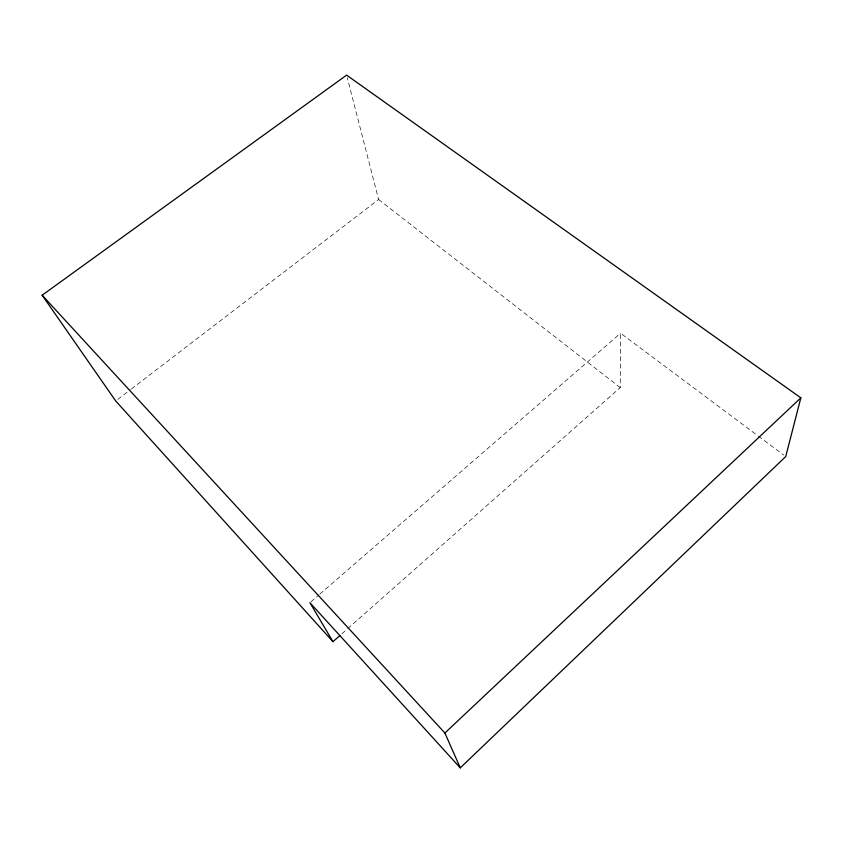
<?xml version="1.0" encoding="UTF-8"?>
<svg xmlns="http://www.w3.org/2000/svg" width="843" height="843" viewBox="0 0 843 843"><rect width="100%" height="100%" fill="white"/><g stroke="black" fill="none" stroke-linecap="round" stroke-linejoin="round"><path stroke-width="0.63" stroke-dasharray="4.21 3.16" d="M347.727 628.625L620.227 387.601L620.606 333.217L757.33 435.346M341.826 633.852L346.736 629.5M310.909 601.839L318.854 594.947M319.845 594.094L620.606 333.217M117.799 399.371L130.317 389.782M131.36 388.981L378.612 199.517L347.263 77.672M758.384 436.137L783.632 454.988M378.612 199.517L620.227 387.601"/><path stroke-width="1.26" d="M332.964 641.681L115.712 400.973L42.15 295.219L346.61 75.132L800.85 397.843L785.729 456.558L460.267 767.868L309.918 602.703L332.964 641.681L339.855 635.59M460.267 767.868L444.893 733.02L800.85 397.843M42.15 295.219L444.893 733.02"/></g></svg>
